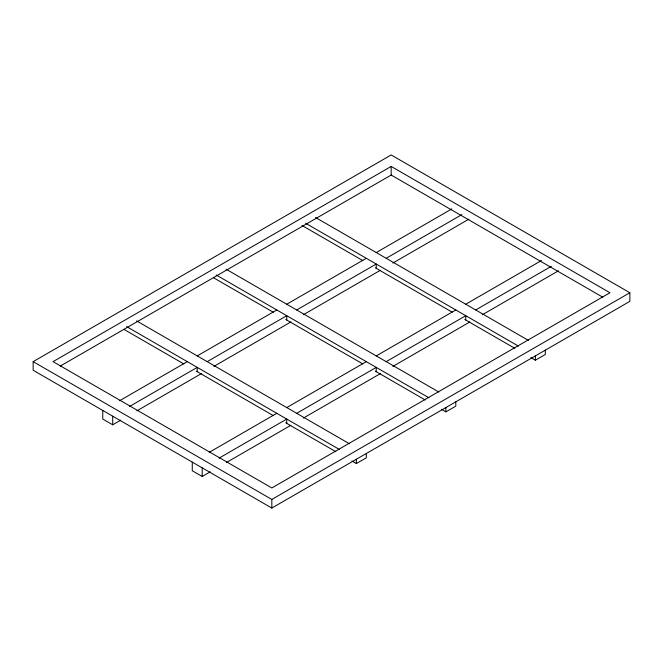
<?xml version="1.0" encoding="UTF-8"?>
<svg xmlns="http://www.w3.org/2000/svg" width="663" height="663" viewBox="0 0 663 663"><rect width="100%" height="100%" fill="white"/><g stroke="black" fill="none" stroke-linecap="round" stroke-linejoin="round"><path stroke-width="0.99" d="M33.15 361.642L391.17 154.943L629.85 292.748L629.85 301.358L271.83 508.057L33.15 370.252L33.15 361.642L271.83 499.446L629.85 292.748M391.17 166.43L53.04 361.642L271.83 487.96L609.96 292.748L391.17 166.43L391.17 175.04L60.217 366.117M119.672 400.684L187.297 361.642M197.243 355.898L276.803 309.969M286.748 304.226L366.308 258.297M376.252 252.553L451.884 208.886M129.617 406.427L197.243 367.385L197.243 371.694M207.188 361.642L286.748 315.712L286.748 320.014M296.692 309.969L376.252 264.031L376.252 268.341M386.197 258.297L461.829 214.63M102.765 410.447L102.765 419.057L112.71 424.801L120.765 420.151M136.876 410.853L201.32 373.642M213.851 366.407L290.825 321.969M303.356 314.734L380.33 270.297M392.861 263.062L468.94 219.138M209.177 452.365L276.803 413.322M286.748 407.579L366.308 361.642M376.252 355.898L455.812 309.969M465.757 304.226L541.389 260.559M219.121 458.108L286.748 419.057L286.748 423.367M296.692 413.322L376.252 367.385L376.252 371.694M386.197 361.642L465.757 315.712L465.757 320.014M475.702 309.969L551.334 266.302M192.27 462.128L192.27 470.738L202.215 476.482L210.27 471.824M226.381 462.525L290.825 425.323M303.356 418.088L380.33 373.642M392.861 366.407L469.835 321.969M482.366 314.734L558.445 270.811M351.896 460.976L356.363 463.561L366.308 457.818L366.308 453.509M441.401 409.303L445.868 411.88L455.812 406.146L455.812 401.836M530.906 357.63L535.372 360.208L545.317 354.465L545.317 350.163M391.17 175.04L602.783 297.215M315.58 217.522L528.336 340.351M305.635 223.265L518.391 346.094M302.055 225.503L362.843 260.6M375.357 267.827L452.241 312.207M464.755 319.433L514.811 348.34M226.075 269.195L438.831 392.032M216.13 274.938L428.886 397.775M213.445 277.698L273.338 312.273M285.852 319.5L362.736 363.888M375.25 371.114L425.306 400.013M136.57 320.875L349.326 443.704M126.625 326.61L339.381 449.448M123.94 329.37L183.833 363.954M196.347 371.172L273.231 415.56M285.745 422.787L335.801 451.685M535.372 355.898L535.372 360.208M445.868 407.579L445.868 411.88M356.363 459.252L356.363 463.561M271.83 499.446L271.83 508.057M202.215 467.863L202.215 476.482M112.71 416.19L112.71 424.801"/></g></svg>
